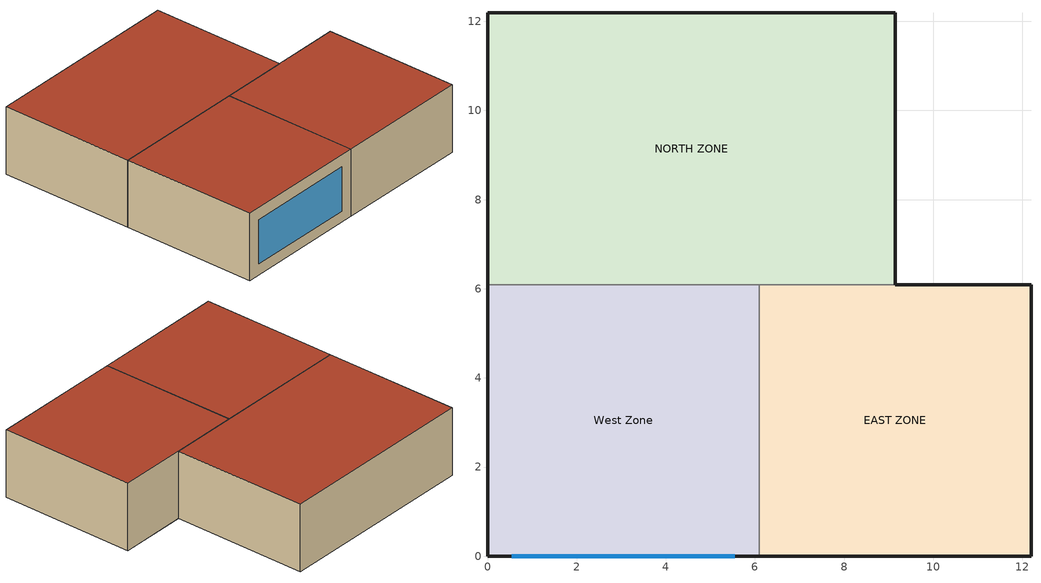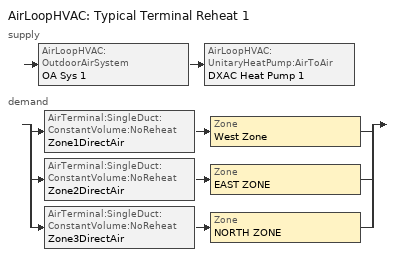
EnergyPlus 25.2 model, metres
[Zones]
West Zone
 floor adiabatic (FLOOR SLAB 8 IN): 0,0 0,6.1 6.1,6.1 6.1,0 z0
 wall outside (EXTWALL80): 0,6.1 0,0 6.1,0 z0:3.05
 wall to NORTH ZONE (PARTITION06): 6.1,6.1 0,6.1 z0:3.05
 wall to EAST ZONE (PARTITION06): 6.1,0 6.1,6.1 z0:3.05
 window (WIN-CON-LIGHT): 0.55,0 5.55,0 z0.5:2.5
 roof outside (ROOF34): 0,6.1 0,0 6.1,0 6.1,6.1 z3.05
EAST ZONE
 floor adiabatic (FLOOR SLAB 8 IN): 6.1,0 6.1,6.1 12.19,6.1 12.19,0 z0
 wall outside (EXTWALL80): 6.1,0 12.19,0 12.19,6.1 9.14,6.1 z0:3.05
 wall to NORTH ZONE (PARTITION06): 9.14,6.1 6.1,6.1 z0:3.05
 roof outside (ROOF34): 6.1,6.1 6.1,0 12.19,0 12.19,6.1 z3.05
NORTH ZONE
 floor adiabatic (FLOOR SLAB 8 IN): 0,6.1 0,12.19 9.14,12.19 9.14,6.1 z0
 wall outside (EXTWALL80): 9.14,6.1 9.14,12.19 0,12.19 0,6.1 z0:3.05
 roof outside (ROOF34): 0,12.19 0,6.1 9.14,6.1 9.14,12.19 z3.05
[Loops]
AirLoopHVAC 'Typical Terminal Reheat 1'
 supply: AirLoopHVAC:OutdoorAirSystem 'OA Sys 1' > AirLoopHVAC:UnitaryHeatPump:AirToAir 'DXAC Heat Pump 1'
 demand: split
  | AirTerminal:SingleDuct:ConstantVolume:NoReheat 'Zone1DirectAir' > Zone 'West Zone'
  | AirTerminal:SingleDuct:ConstantVolume:NoReheat 'Zone2DirectAir' > Zone 'EAST ZONE'
  | AirTerminal:SingleDuct:ConstantVolume:NoReheat 'Zone3DirectAir' > Zone 'NORTH ZONE'
[Building]
NONE: Loads convergence tolerance value=0.04; Maximum number of warmup days=25; Minimum number of warmup days=6; North axis=0; Solar distribution=FullInteriorAndExterior; Temperature convergence tolerance value=0.4; Terrain=Suburbs
[Site:GroundTemperature:BuildingSurface]
20.03, 20.03, 20.13, 20.3, 20.43, 20.52, 20.62, 20.77, 20.78, 20.55, 20.44, 20.2
[Site:Location]
Chicago Ohare Intl Ap IL USA WMO=725300: Elevation=205; Latitude=41.99; Longitude=-87.91; Time zone=-6
[SizingPeriod:DesignDay] Barometric pressure=98886; Day of month=21; Daylight saving time indicator=No; Humidity condition type=WetBulb; Rain indicator=No; Snow indicator=No; Solar model indicator=ASHRAEClearSky
Name | Daily dry bulb temperature range | Day type | Maximum dry bulb temperature | Month | Sky clearness | Wetbulb or dewpoint at maximum dry bulb | Wind direction | Wind speed
Chicago Ohare Intl Ap Ann Clg 1% Condns DB=>MWB | 10.5 | SummerDesignDay | 31.6 | 7 | 1 | 23 | 230 | 5.2
Chicago Ohare Intl Ap Ann Htg 99% Condns DB | 0 | WinterDesignDay | -16.6 | 1 | 0 | -16.6 | 270 | 4.9
[Construction]
EXTWALL80: A1 - 1 IN STUCCO, C4 - 4 IN COMMON BRICK, E1 - 3 / 4 IN PLASTER OR GYP BOARD
FLOOR SLAB 8 IN: C10 - 8 IN HW CONCRETE
PARTITION06: E1 - 3 / 4 IN PLASTER OR GYP BOARD, C6 - 8 IN CLAY TILE, E1 - 3 / 4 IN PLASTER OR GYP BOARD
ROOF34: E2 - 1 / 2 IN SLAG OR STONE, E3 - 3 / 8 IN FELT AND MEMBRANE, B5 - 1 IN DENSE INSULATION, C12 - 2 IN HW CONCRETE
WIN-CON-LIGHT: WIN-LAY-GLASS-LIGHT
[Material] Thermal absorptance=0.9
Name | Conductivity | Density | Roughness | Solar absorptance | Specific heat | Thickness | Visible absorptance
A1 - 1 IN STUCCO | 0.691831 | 1858.142 | Smooth | 0.92 | 836.8 | 0.0253898 | 0.92
B5 - 1 IN DENSE INSULATION | 0.0432394 | 91.30524 | VeryRough | 0.5 | 836.8 | 0.0253898 | 0.5
C4 - 4 IN COMMON BRICK | 0.726422 | 1922.216 | Rough | 0.76 | 836.8 | 0.101498 | 0.76
C6 - 8 IN CLAY TILE | 0.570761 | 1121.292 | Smooth | 0.82 | 836.8 | 0.203302 | 0.82
C10 - 8 IN HW CONCRETE | 1.729577 | 2242.585 | MediumRough | 0.65 | 836.8 | 0.203302 | 0.65
C12 - 2 IN HW CONCRETE | 1.729577 | 2242.585 | MediumRough | 0.65 | 836.8 | 0.0509016 | 0.65
E1 - 3 / 4 IN PLASTER OR GYP BOARD | 0.726422 | 1601.846 | Smooth | 0.92 | 836.8 | 0.01905 | 0.92
E2 - 1 / 2 IN SLAG OR STONE | 1.435549 | 881.0155 | Rough | 0.55 | 1673.6 | 0.0127102 | 0.55
E3 - 3 / 8 IN FELT AND MEMBRANE | 0.190253 | 1121.292 | Rough | 0.75 | 1673.6 | 0.00954024 | 0.75
[WindowMaterial:Glazing]
WIN-LAY-GLASS-LIGHT: Back side infrared hemispherical emissivity=0.84; Back side solar reflectance at normal incidence=0.031; Back side visible reflectance at normal incidence=0.05; Conductivity=0.9; Front side infrared hemispherical emissivity=0.84; Front side solar reflectance at normal incidence=0.031; Front side visible reflectance at normal incidence=0.05; Infrared transmittance at normal incidence=0; Optical data type=SpectralAverage; Solar transmittance at normal incidence=0.9; Thickness=0.003; Visible transmittance at normal incidence=0.9
[AirLoopHVAC]
Typical Terminal Reheat 1: Design supply air flow rate=1.7
[AirLoopHVAC:UnitaryHeatPump:AirToAir]
DXAC Heat Pump 1: Availability schedule=FanAndCoilAvailSched; Controlling zone or thermostat location=East Zone; Cooling coil=Heat Pump ACDXCoil 1; Cooling supply air flow rate=1.7; Fan placement=BlowThrough; Heating coil=Heat Pump DX Heating Coil 1; Heating supply air flow rate=1.7; Maximum outdoor dry bulb temperature for supplemental heater operation=21; Maximum supply air temperature from supplemental heater=50; No load supply air flow rate=0; Supplemental heating coil=Heat Pump DX Supp Heating Coil 1; Supply air fan=Supply Fan 1; Supply air fan operating mode schedule=CyclingFanSchedule
[AirTerminal:SingleDuct:ConstantVolume:NoReheat] Availability schedule=FanAndCoilAvailSched
Name | Maximum air flow rate
Zone1DirectAir; Zone3DirectAir | 0.612
Zone2DirectAir | 0.476
[AvailabilityManager:Scheduled]
Name | Schedule
Heat Pump 1 Avail | FanAndCoilAvailSched
Outdoor Air 1 Avail | OutdoorAirAvailSched
[Coil:Cooling:DX:VariableSpeed]
Heat Pump ACDXCoil 1: Condenser type=AirCooled; Crankcase heater capacity function of temperature curve=heaterCapCurve; Energy part load fraction curve=HPACCOOLPLFFPLR; Gross rated total cooling capacity at selected nominal speed level=32000; Initial moisture evaporation rate divided by steady state ac latent capacity=0; Maximum outdoor dry bulb temperature for crankcase heater operation=35; Nominal speed level=10; Nominal time for condensate to begin leaving the coil=0; Number of speeds=10; Rated air flow rate at selected nominal speed level=1.7; Speed 1 energy input ratio function of air flow fraction curve=HPACCOOLEIRFFF; Speed 1 energy input ratio function of temperature curve=HPACCOOLEIRFT; Speed 1 reference unit gross rated cooling cop=4; Speed 1 reference unit gross rated sensible heat ratio=0.75; Speed 1 reference unit gross rated total cooling capacity=1524.1; Speed 1 reference unit rated air flow rate=0.135907; Speed 1 reference unit rated condenser air flow rate=0.26; Speed 1 total cooling capacity function of air flow fraction curve=HPACCoolCapFFF; Speed 1 total cooling capacity function of temperature curve=HPACCoolCapFT; Speed 2 energy input ratio function of air flow fraction curve=HPACCOOLEIRFFF; Speed 2 energy input ratio function of temperature curve=HPACCOOLEIRFT; Speed 2 reference unit gross rated cooling cop=4; Speed 2 reference unit gross rated sensible heat ratio=0.75; Speed 2 reference unit gross rated total cooling capacity=1877.9; Speed 2 reference unit rated air flow rate=0.151008; Speed 2 reference unit rated condenser air flow rate=0.3; Speed 2 total cooling capacity function of air flow fraction curve=HPACCoolCapFFF; Speed 2 total cooling capacity function of temperature curve=HPACCoolCapFT; Speed 3 energy input ratio function of air flow fraction curve=HPACCOOLEIRFFF; Speed 3 energy input ratio function of temperature curve=HPACCOOLEIRFT; Speed 3 reference unit gross rated cooling cop=4; Speed 3 reference unit gross rated sensible heat ratio=0.75; Speed 3 reference unit gross rated total cooling capacity=2226.6; Speed 3 reference unit rated air flow rate=0.166109; Speed 3 reference unit rated condenser air flow rate=0.33; Speed 3 total cooling capacity function of air flow fraction curve=HPACCoolCapFFF; Speed 3 total cooling capacity function of temperature curve=HPACCoolCapFT; Speed 4 energy input ratio function of air flow fraction curve=HPACCOOLEIRFFF; Speed 4 energy input ratio function of temperature curve=HPACCOOLEIRFT; Speed 4 reference unit gross rated cooling cop=4; Speed 4 reference unit gross rated sensible heat ratio=0.75; Speed 4 reference unit gross rated total cooling capacity=2911.3; Speed 4 reference unit rated air flow rate=0.19631; Speed 4 reference unit rated condenser air flow rate=0.38; Speed 4 total cooling capacity function of air flow fraction curve=HPACCoolCapFFF; Speed 4 total cooling capacity function of temperature curve=HPACCoolCapFT; Speed 5 energy input ratio function of air flow fraction curve=HPACCOOLEIRFFF; Speed 5 energy input ratio function of temperature curve=HPACCOOLEIRFT; Speed 5 reference unit gross rated cooling cop=4; Speed 5 reference unit gross rated sensible heat ratio=0.75; Speed 5 reference unit gross rated total cooling capacity=3581.7; Speed 5 reference unit rated air flow rate=0.226512; Speed 5 reference unit rated condenser air flow rate=0.44; Speed 5 total cooling capacity function of air flow fraction curve=HPACCoolCapFFF; Speed 5 total cooling capacity function of temperature curve=HPACCoolCapFT; Speed 6 energy input ratio function of air flow fraction curve=HPACCOOLEIRFFF; Speed 6 energy input ratio function of temperature curve=HPACCOOLEIRFT; Speed 6 reference unit gross rated cooling cop=4; Speed 6 reference unit gross rated sensible heat ratio=0.75; Speed 6 reference unit gross rated total cooling capacity=4239.5; Speed 6 reference unit rated air flow rate=0.256714; Speed 6 reference unit rated condenser air flow rate=0.5; Speed 6 total cooling capacity function of air flow fraction curve=HPACCoolCapFFF; Speed 6 total cooling capacity function of temperature curve=HPACCoolCapFT; Speed 7 energy input ratio function of air flow fraction curve=HPACCOOLEIRFFF; Speed 7 energy input ratio function of temperature curve=HPACCOOLEIRFT; Speed 7 reference unit gross rated cooling cop=4; Speed 7 reference unit gross rated sensible heat ratio=0.75; Speed 7 reference unit gross rated total cooling capacity=4885.7; Speed 7 reference unit rated air flow rate=0.286915; Speed 7 reference unit rated condenser air flow rate=0.57; Speed 7 total cooling capacity function of air flow fraction curve=HPACCoolCapFFF; Speed 7 total cooling capacity function of temperature curve=HPACCoolCapFT; Speed 8 energy input ratio function of air flow fraction curve=HPACCOOLEIRFFF; Speed 8 energy input ratio function of temperature curve=HPACCOOLEIRFT; Speed 8 reference unit gross rated cooling cop=4; Speed 8 reference unit gross rated sensible heat ratio=0.75; Speed 8 reference unit gross rated total cooling capacity=5520.7; Speed 8 reference unit rated air flow rate=0.317117; Speed 8 reference unit rated condenser air flow rate=0.63; Speed 8 total cooling capacity function of air flow fraction curve=HPACCoolCapFFF; Speed 8 total cooling capacity function of temperature curve=HPACCoolCapFT; Speed 9 energy input ratio function of air flow fraction curve=HPACCOOLEIRFFF; Speed 9 energy input ratio function of temperature curve=HPACCOOLEIRFT; Speed 9 reference unit gross rated cooling cop=4; Speed 9 reference unit gross rated sensible heat ratio=0.75; Speed 9 reference unit gross rated total cooling capacity=6144.8; Speed 9 reference unit rated air flow rate=0.347318; Speed 9 reference unit rated condenser air flow rate=0.69; Speed 9 total cooling capacity function of air flow fraction curve=HPACCoolCapFFF; Speed 9 total cooling capacity function of temperature curve=HPACCoolCapFT; Speed 10 energy input ratio function of air flow fraction curve=HPACCOOLEIRFFF; Speed 10 energy input ratio function of temperature curve=HPACCOOLEIRFT; Speed 10 reference unit gross rated cooling cop=4; Speed 10 reference unit gross rated sensible heat ratio=0.75; Speed 10 reference unit gross rated total cooling capacity=6758; Speed 10 reference unit rated air flow rate=0.37752; Speed 10 reference unit rated condenser air flow rate=0.74; Speed 10 total cooling capacity function of air flow fraction curve=HPACCoolCapFFF; Speed 10 total cooling capacity function of temperature curve=HPACCoolCapFT
[Coil:Heating:DX:VariableSpeed]
Heat Pump DX Heating Coil 1: Crankcase heater capacity function of temperature curve=heaterCapCurve; Defrost control=Timed; Defrost strategy=Resistive; Defrost time period fraction=0.166667; Energy part load fraction curve=HPACCOOLPLFFPLR; Maximum outdoor dry bulb temperature for crankcase heater operation=35; Maximum outdoor dry bulb temperature for defrost operation=5; Minimum outdoor dry bulb temperature for compressor operation=-5; Nominal speed level=10; Number of speeds=10; Rated air flow rate at selected nominal speed level=1.7; Rated heating capacity at selected nominal speed level=35000; Resistive defrost heater capacity=20000; Speed 1 energy input ratio function of air flow fraction curve=HPACHeatEIRFFF; Speed 1 energy input ratio function of temperature curve=HPACHeatEIRFT; Speed 1 heating capacity function of temperature curve=HPACHeatCapFT; Speed 1 reference unit gross rated heating capacity=1838.7; Speed 1 reference unit gross rated heating cop=5; Speed 1 reference unit rated air flow rate=0.166109; Speed 1 total heating capacity function of air flow fraction curve=HPACHeatCapFFF; Speed 2 energy input ratio function of air flow fraction curve=HPACHeatEIRFFF; Speed 2 energy input ratio function of temperature curve=HPACHeatEIRFT; Speed 2 heating capacity function of temperature curve=HPACHeatCapFT; Speed 2 reference unit gross rated heating capacity=2295.5; Speed 2 reference unit gross rated heating cop=5; Speed 2 reference unit rated air flow rate=0.179322; Speed 2 total heating capacity function of air flow fraction curve=HPACHeatCapFFF; Speed 3 energy input ratio function of air flow fraction curve=HPACHeatEIRFFF; Speed 3 energy input ratio function of temperature curve=HPACHeatEIRFT; Speed 3 heating capacity function of temperature curve=HPACHeatCapFT; Speed 3 reference unit gross rated heating capacity=2751.3; Speed 3 reference unit gross rated heating cop=5; Speed 3 reference unit rated air flow rate=0.192535; Speed 3 total heating capacity function of air flow fraction curve=HPACHeatCapFFF; Speed 4 energy input ratio function of air flow fraction curve=HPACHeatEIRFFF; Speed 4 energy input ratio function of temperature curve=HPACHeatEIRFT; Speed 4 heating capacity function of temperature curve=HPACHeatCapFT; Speed 4 reference unit gross rated heating capacity=3659.6; Speed 4 reference unit gross rated heating cop=5; Speed 4 reference unit rated air flow rate=0.218962; Speed 4 total heating capacity function of air flow fraction curve=HPACHeatCapFFF; Speed 5 energy input ratio function of air flow fraction curve=HPACHeatEIRFFF; Speed 5 energy input ratio function of temperature curve=HPACHeatEIRFT; Speed 5 heating capacity function of temperature curve=HPACHeatCapFT; Speed 5 reference unit gross rated heating capacity=4563.7; Speed 5 reference unit gross rated heating cop=5; Speed 5 reference unit rated air flow rate=0.245388; Speed 5 total heating capacity function of air flow fraction curve=HPACHeatCapFFF; Speed 6 energy input ratio function of air flow fraction curve=HPACHeatEIRFFF; Speed 6 energy input ratio function of temperature curve=HPACHeatEIRFT; Speed 6 heating capacity function of temperature curve=HPACHeatCapFT; Speed 6 reference unit gross rated heating capacity=5463.3; Speed 6 reference unit gross rated heating cop=5; Speed 6 reference unit rated air flow rate=0.271814; Speed 6 total heating capacity function of air flow fraction curve=HPACHeatCapFFF; Speed 7 energy input ratio function of air flow fraction curve=HPACHeatEIRFFF; Speed 7 energy input ratio function of temperature curve=HPACHeatEIRFT; Speed 7 heating capacity function of temperature curve=HPACHeatCapFT; Speed 7 reference unit gross rated heating capacity=6358.4; Speed 7 reference unit gross rated heating cop=5; Speed 7 reference unit rated air flow rate=0.298241; Speed 7 total heating capacity function of air flow fraction curve=HPACHeatCapFFF; Speed 8 energy input ratio function of air flow fraction curve=HPACHeatEIRFFF; Speed 8 energy input ratio function of temperature curve=HPACHeatEIRFT; Speed 8 heating capacity function of temperature curve=HPACHeatCapFT; Speed 8 reference unit gross rated heating capacity=7248.5; Speed 8 reference unit gross rated heating cop=5; Speed 8 reference unit rated air flow rate=0.324667; Speed 8 total heating capacity function of air flow fraction curve=HPACHeatCapFFF; Speed 9 energy input ratio function of air flow fraction curve=HPACHeatEIRFFF; Speed 9 energy input ratio function of temperature curve=HPACHeatEIRFT; Speed 9 heating capacity function of temperature curve=HPACHeatCapFT; Speed 9 reference unit gross rated heating capacity=8133.6; Speed 9 reference unit gross rated heating cop=5; Speed 9 reference unit rated air flow rate=0.351094; Speed 9 total heating capacity function of air flow fraction curve=HPACHeatCapFFF; Speed 10 energy input ratio function of air flow fraction curve=HPACHeatEIRFFF; Speed 10 energy input ratio function of temperature curve=HPACHeatEIRFT; Speed 10 heating capacity function of temperature curve=HPACHeatCapFT; Speed 10 reference unit gross rated heating capacity=9013.2; Speed 10 reference unit gross rated heating cop=5; Speed 10 reference unit rated air flow rate=0.37752; Speed 10 total heating capacity function of air flow fraction curve=HPACHeatCapFFF
[Coil:Heating:Fuel]
Heat Pump DX Supp Heating Coil 1: Availability schedule=FanAndCoilAvailSched; Burner efficiency=0.8; Fuel type=NaturalGas; Nominal capacity=45000
[Controller:OutdoorAir]
OA Controller 1: Economizer control action type=ModulateFlow; Economizer control type=NoEconomizer; Lockout type=NoLockout; Maximum outdoor air flow rate=1.7; Minimum limit type=FixedMinimum; Minimum outdoor air flow rate=0.51; Minimum outdoor air schedule=OAFractionSched
[ElectricEquipment] Design level calculation method=EquipmentLevel; Fraction latent=0; Fraction lost=0; Fraction radiant=0.3; Schedule=INTERMITTENT
Name | Design level | Zone or zonelist or space or spacelist
EAST ZONE ElecEq 1 | 1464.375 | EAST ZONE
NORTH ZONE ElecEq 1 | 2928.751 | NORTH ZONE
West Zone ElecEq 1 | 2928.751 | West Zone
[Fan:OnOff]
Supply Fan 1: Availability schedule=FanAndCoilAvailSched; Fan total efficiency=0.7; Maximum flow rate=1.7; Motor efficiency=0.9; Motor in airstream fraction=1; Pressure rise=300
[Lights] Design level calculation method=LightingLevel; End use subcategory=GeneralLights; Fraction radiant=0.2; Fraction replaceable=0; Fraction visible=0.2; Return air fraction=0; Schedule=OFFICE LIGHTING
Name | Lighting level | Zone or zonelist or space or spacelist
EAST ZONE Lights 1 | 1464.375 | EAST ZONE
NORTH ZONE Lights 1 | 878.6252 | NORTH ZONE
[People] Activity level schedule=Activity Sch; Air velocity schedule=Air Velo Sch; Carbon dioxide generation rate=3.82e-08; Clothing insulation calculation method=ClothingInsulationSchedule; Clothing insulation schedule=Clothing Sch; Fraction radiant=0.3; Mean radiant temperature calculation type=EnclosureAveraged; Number of people calculation method=People; Number of people schedule=OFFICE OCCUPANCY; Thermal comfort model 1 type=Fanger; Work efficiency schedule=Work Eff Sch
Name | Number of people | Zone or zonelist or space or spacelist
EastPeople | 3 | EAST ZONE
NorthPeople | 4 | NORTH ZONE
WestPeople | 3 | West Zone
[ThermostatSetpoint:SingleCooling]
Cooling Setpoint with SB: Setpoint temperature schedule=Cooling Setpoints
[ThermostatSetpoint:SingleHeating]
Heating Setpoint with SB: Setpoint temperature schedule=Heating Setpoints
[Zone] Ceiling height=Autocalculate; Multiplier=1; Type=1; Volume=Autocalculate
EAST ZONE; NORTH ZONE; West Zone
[ZoneControl:Thermostat]
Zone 2 Thermostat: Zone or zonelist=EAST ZONE; Control 1=Heating Setpoint with SB; Control 2=Cooling Setpoint with SB; Control type schedule=Zone Control Type Sched
[Zone equipment]
West Zone: Zone1DirectAir
EAST ZONE: Zone2DirectAir
NORTH ZONE: Zone3DirectAir
[Curve:Biquadratic] Input unit type for x=Temperature; Input unit type for y=Temperature; Output unit type=Dimensionless
Name | Maximum value of x | Maximum value of y | Minimum value of x | Minimum value of y | Coefficient1 constant | Coefficient2 x | Coefficient3 x 2 | Coefficient4 y | Coefficient5 y 2 | Coefficient6 x y | Maximum curve output | Minimum curve output
HPACCOOLEIRFT | 23.88889 | 46.11111 | 12.77778 | 18 | 0.297145 | 0.0430933 | -0.000748766 | 0.00597727 | 0.000482112 | -0.000956448
HPACCoolCapFT | 23.88889 | 46.11111 | 12.77778 | 18 | 0.766956 | 0.0107756 | -4.14703e-05 | 0.00134961 | -0.000261144 | 0.000457488
HPACHeatCapFT | 23.33 | 17.22 | 17.78 | -28.89 | 0.852968 | -0.000484717 | -1.0693e-06 | 0.0185542 | 8.72425e-05 | -1.66868e-05 | 1.1896 | 0.3799
HPACHeatEIRFT | 23.33 | 17.22 | 17.78 | -28.89 | 0.707708 | 0.0148163 | 0.000262259 | -0.011324 | 0.000293928 | -0.000360528 | 2.0277 | 0.8266
[Curve:Cubic]
HPACHeatCapFFF: Maximum value of x=1.5; Minimum value of x=0.5; Coefficient1 constant=0.84; Coefficient2 x=0.16; Coefficient3 x 2=0; Coefficient4 x 3=0
[Curve:Linear]
heaterCapCurve: Maximum value of x=40; Minimum value of x=-30; Coefficient1 constant=0.571429; Coefficient2 x=-0.0142857
[Curve:Quadratic]
Name | Maximum value of x | Minimum value of x | Coefficient1 constant | Coefficient2 x | Coefficient3 x 2
HPACCOOLEIRFFF | 1.5 | 0.5 | 1.156 | -0.1816 | 0.0256
HPACCOOLPLFFPLR | 1 | 0 | 0.85 | 0.15 | 0
HPACCoolCapFFF | 1.5 | 0.5 | 0.8 | 0.2 | 0
HPACHeatEIRFFF | 1 | 0 | 1.3824 | -0.4336 | 0.0512
[Schedule:Compact]
Activity Sch: Through: 12/31, For: AllDays, Until: 24:00, 131.8
Air Velo Sch: Through: 12/31, For: AllDays, Until: 24:00, 0.137
Clothing Sch: Through: 12/31, For: AllDays, Until: 24:00, 1
Cooling Setpoints: Through: 12/31, For: AllDays, Until:  7:00, 30, Until: 17:00, 24, Until: 24:00, 30
CyclingFanSchedule; Work Eff Sch: Through: 12/31, For: AllDays, Until: 24:00, 0
FanAndCoilAvailSched: Through: 3/31, For: AllDays, Until: 24:00, 1, Through: 9/30, For: WeekDays, Until: 7:00, 0, Until: 17:00, 1, Until: 24:00, 0, For: SummerDesignDay WinterDesignDay, Until: 24:00, 1, For: AllOtherDays, Until: 24:00, 0, Through: 12/31, For: AllDays, Until: 24:00, 1
Heating Setpoints: Through: 12/31, For: AllDays, Until:  7:00, 15, Until: 17:00, 20, Until: 24:00, 15
INTERMITTENT: Through: 12/31, For: WeekDays SummerDesignDay, Until: 8:00, 0, Until: 18:00, 1, Until: 24:00, 0, For: AllOtherDays, Until: 24:00, 0
OAFractionSched: Through: 12/31, For: AllDays, Until: 7:00, 0, Until: 17:00, 1, Until: 24:00, 0
OFFICE LIGHTING: Through: 12/31, For: WeekDays SummerDesignDay, Until: 6:00, 0.05, Until: 7:00, 0.2, Until: 17:00, 1, Until: 18:00, 0.5, Until: 24:00, 0.05, For: AllOtherDays, Until: 24:00, 0.05
OFFICE OCCUPANCY: Through: 12/31, For: WeekDays SummerDesignDay, Until: 6:00, 0, Until: 7:00, 0.1, Until: 8:00, 0.5, Until: 12:00, 1, Until: 13:00, 0.5, Until: 16:00, 1, Until: 17:00, 0.5, Until: 18:00, 0.1, Until: 24:00, 0, For: AllOtherDays, Until: 24:00, 0
OutdoorAirAvailSched: Through: 3/31, For: AllDays, Until: 24:00, 1, Through: 9/30, For: WeekDays, Until: 7:00, 0, Until: 17:00, 1, Until: 24:00, 0, For: SummerDesignDay WinterDesignDay, Until: 24:00, 0, For: AllOtherDays, Until: 24:00, 0, Through: 12/31, For: AllDays, Until: 24:00, 1
Zone Control Type Sched: Through: 3/31, For: AllDays, Until: 24:00, 1, Through: 9/30, For: AllDays, Until: 24:00, 2, Through: 12/31, For: AllDays, Until: 24:00, 1
